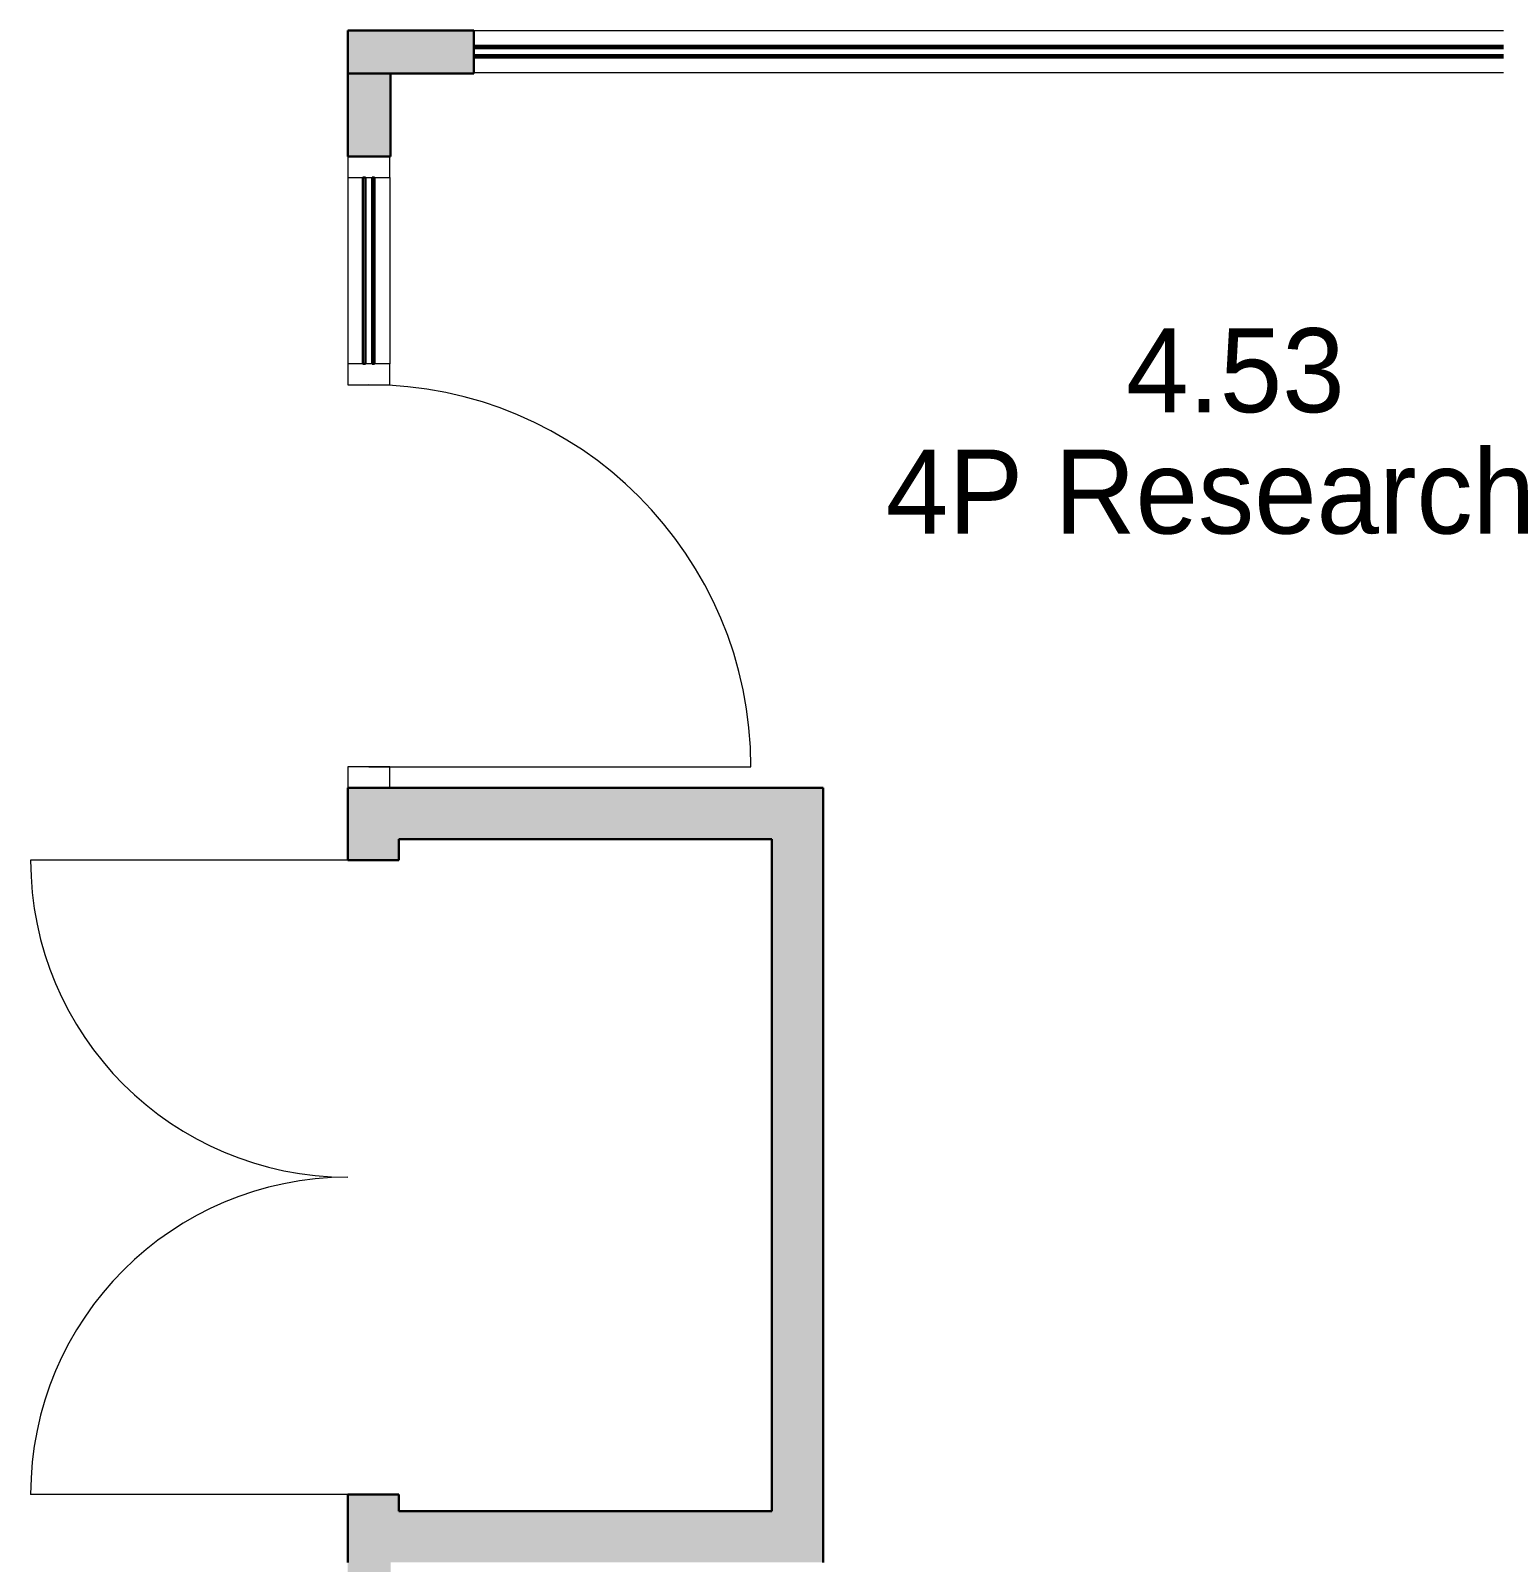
# Model space of a CAD drawing. Header units: millimetres. Extents: x 79795 to 317870, y -36033 to 97293.
# Drawn here: x 161996 to 165503, y 23260 to 26907 of the extents above; entities that cross this region are included whole.
import ezdxf

# ---------------------------------------------------------------- set-up
doc = ezdxf.new("R2010")
doc.units = ezdxf.units.MM
doc.header["$MEASUREMENT"] = 0
for name, color, linetype, lineweight in [('A-AREA-IDEN', 7, 'CONTINUOUS', 9), ('CSM-STL-XX-ZZ-M3-A-XXXX-00001_detached _19_04_21__rvt-1-Level 4$0$A-DOOR', 4, 'CONTINUOUS', 9), ('CSM-STL-XX-ZZ-M3-A-XXXX-00001_detached _19_04_21__rvt-1-Level 4$0$A-GLAZ-CURT', 7, 'CONTINUOUS', 9), ('CSM-STL-XX-ZZ-M3-A-XXXX-00001_detached _19_04_21__rvt-1-Level 4$0$A-GLAZ-CWMG', 7, 'CONTINUOUS', 9), ('CSM-STL-XX-ZZ-M3-A-XXXX-00001_detached _19_04_21__rvt-1-Level 4$0$A-WALL-PATT', 7, 'CONTINUOUS', 9), ('CSM-STL-XX-ZZ-M3-A-XXXX-00001_detached _19_04_21__rvt-1-Level 4$0$I-WALL', 7, 'CONTINUOUS', 9)]:
    doc.layers.add(name, color=color, linetype=linetype, lineweight=lineweight)
doc.styles.add('Century Gothic', font='GOTHIC.TTF', dxfattribs={"height": 200})

msp = doc.modelspace()

# ---------------------------------------------------------------- hatches: boundary and pattern name
at = {"layer": 'CSM-STL-XX-ZZ-M3-A-XXXX-00001_detached _19_04_21__rvt-1-Level 4$0$A-GLAZ-CURT'}
h = msp.add_hatch(color=256, dxfattribs=at)
h.paths.add_polyline_path([(163050.8, 26843.3), (163702.6, 26843.3), (163702.6, 26849.3), (163050.8, 26849.3)], flags=0)
h.paths.add_polyline_path([(163702.6, 26865.3), (163702.6, 26871.3), (163050.8, 26871.3), (163050.8, 26865.3)], flags=0)
h = msp.add_hatch(color=256, dxfattribs=at)
h.paths.add_polyline_path([(163702.6, 26871.3), (163702.6, 26865.3), (164602.6, 26865.3), (164602.6, 26871.3), (164085.6, 26871.3)], flags=0)
h.paths.add_polyline_path([(163702.6, 26849.3), (163702.6, 26843.3), (164602.6, 26843.3), (164602.6, 26849.3), (164085.6, 26849.3)], flags=0)
h = msp.add_hatch(color=256, dxfattribs=at)
h.paths.add_polyline_path([(164602.6, 26871.3), (164602.6, 26865.3), (165502.6, 26865.3), (165502.6, 26871.3), (164985.6, 26871.3)], flags=0)
h.paths.add_polyline_path([(164602.6, 26849.3), (164602.6, 26843.3), (165502.6, 26843.3), (165502.6, 26849.3), (164985.6, 26849.3)], flags=0)
h = msp.add_hatch(color=256, dxfattribs=at)
h.paths.add_polyline_path([(162792.8, 26114.3), (162792.8, 26557.3), (162786.8, 26557.3), (162786.8, 26114.3)], flags=0)
h.paths.add_polyline_path([(162814.8, 26114.3), (162814.8, 26557.3), (162808.8, 26557.3), (162808.8, 26114.3)], flags=0)
at = {"layer": 'CSM-STL-XX-ZZ-M3-A-XXXX-00001_detached _19_04_21__rvt-1-Level 4$0$A-WALL-PATT'}
for points in [[(163050.8, 26805.3), (163050.8, 26907.3), (162750.8, 26907.3), (162750.8, 26805.3), (162773, 26805.3)], [(162750.8, 26607.3), (162852.8, 26607.3), (162852.8, 26805.3), (162750.8, 26805.3)], [(163760.8, 24982.3), (163760.8, 25104.3), (162872.8, 25104.3), (162872.8, 24982.3)], [(163760.8, 23382.3), (163882.8, 23382.3), (163882.8, 25104.3), (163760.8, 25104.3), (163760.8, 23587.4)], [(163882.8, 23260.3), (163882.8, 23382.3), (162872.8, 23382.3), (162872.8, 23260.3), (163371, 23260.3)]]:
    msp.add_hatch(color=256, dxfattribs=at).paths.add_polyline_path(points, flags=0)
h = msp.add_hatch(color=256, dxfattribs=at)
h.paths.add_polyline_path([(162872.8, 23260.3), (162872.8, 23422.3), (162750.8, 23422.3), (162750.8, 23260.3), (162852.8, 23260.3)], flags=0)
h.paths.add_polyline_path([(162750.8, 24932.3), (162872.8, 24932.3), (162872.8, 25104.3), (162750.8, 25104.3)], flags=0)
h = msp.add_hatch(color=256, dxfattribs=at)
h.paths.add_polyline_path([(162852.8, 15209.3), (162852.8, 19329.8), (162750.8, 19329.8), (162750.8, 15209.3), (162773, 15209.3)], flags=0)
h.paths.add_polyline_path([(162852.8, 20339.8), (162852.8, 23260.3), (162750.8, 23260.3), (162750.8, 20339.8), (162773, 20339.8)], flags=0)

# ---------------------------------------------------------------- linework, layer by layer
at = {"layer": 'CSM-STL-XX-ZZ-M3-A-XXXX-00001_detached _19_04_21__rvt-1-Level 4$0$A-DOOR', "lineweight": 20}
msp.add_line((162800.8, 25154.3), (163710.8, 25154.3), dxfattribs=at)
at = {"layer": 'CSM-STL-XX-ZZ-M3-A-XXXX-00001_detached _19_04_21__rvt-1-Level 4$0$A-DOOR'}
for p, q in [((162750.8, 24932.3), (161995.8, 24932.3)), ((162750.8, 23422.3), (161995.8, 23422.3))]:
    msp.add_line(p, q, dxfattribs=at)
for centre, radius, start, end in [((162800.8, 25154.3), 910, 0, 90), ((162750.8, 24932.3), 755, 180, 270), ((162750.8, 23422.3), 755, 90, 180)]:
    msp.add_arc(centre, radius, start, end, dxfattribs=at)
at = {"layer": 'CSM-STL-XX-ZZ-M3-A-XXXX-00001_detached _19_04_21__rvt-1-Level 4$0$A-GLAZ-CURT', "lineweight": 30}
for p, q in [((163702.6, 26871.3), (163050.8, 26871.3)), ((163050.8, 26871.3), (163050.8, 26865.3)), ((163050.8, 26865.3), (163702.6, 26865.3)), ((163702.6, 26849.3), (163050.8, 26849.3)), ((163050.8, 26849.3), (163050.8, 26843.3)), ((163050.8, 26843.3), (163702.6, 26843.3)), ((164602.6, 26871.3), (163702.6, 26871.3)), ((163702.6, 26871.3), (163702.6, 26865.3)), ((163702.6, 26865.3), (163702.6, 26871.3)), ((163702.6, 26865.3), (164602.6, 26865.3)), ((164602.6, 26849.3), (163702.6, 26849.3)), ((163702.6, 26849.3), (163702.6, 26843.3)), ((163702.6, 26843.3), (163702.6, 26849.3)), ((163702.6, 26843.3), (164602.6, 26843.3)), ((164602.6, 26865.3), (164602.6, 26871.3)), ((165502.6, 26871.3), (164602.6, 26871.3)), ((164602.6, 26871.3), (164602.6, 26865.3)), ((164602.6, 26865.3), (165502.6, 26865.3)), ((164602.6, 26843.3), (164602.6, 26849.3)), ((165502.6, 26849.3), (164602.6, 26849.3)), ((164602.6, 26849.3), (164602.6, 26843.3)), ((164602.6, 26843.3), (165502.6, 26843.3)), ((162786.8, 26557.3), (162786.8, 26114.3)), ((162792.8, 26557.3), (162786.8, 26557.3)), ((162792.8, 26114.3), (162792.8, 26557.3)), ((162808.8, 26557.3), (162808.8, 26114.3)), ((162814.8, 26557.3), (162808.8, 26557.3)), ((162814.8, 26114.3), (162814.8, 26557.3)), ((162786.8, 26114.3), (162792.8, 26114.3)), ((162808.8, 26114.3), (162814.8, 26114.3))]:
    msp.add_line(p, q, dxfattribs=at)
at = {"layer": 'CSM-STL-XX-ZZ-M3-A-XXXX-00001_detached _19_04_21__rvt-1-Level 4$0$A-GLAZ-CWMG'}
for p, q in [((163050.8, 26907.3), (163702.6, 26907.3)), ((163702.6, 26907.3), (164602.6, 26907.3)), ((164602.6, 26907.3), (165502.6, 26907.3)), ((163050.8, 26807.3), (163702.6, 26807.3)), ((163702.6, 26807.3), (164602.6, 26807.3)), ((164602.6, 26807.3), (165502.6, 26807.3)), ((162750.8, 26557.3), (162750.8, 26114.3)), ((162850.8, 26557.3), (162850.8, 26114.3))]:
    msp.add_line(p, q, dxfattribs=at)
at = {"layer": 'CSM-STL-XX-ZZ-M3-A-XXXX-00001_detached _19_04_21__rvt-1-Level 4$0$A-GLAZ-CWMG', "lineweight": 20, "extrusion": (0, 0, -1)}
for p, q in [((162850.8, 26607.3), (162750.8, 26607.3)), ((162750.8, 26607.3), (162750.8, 26557.3)), ((162850.8, 26557.3), (162850.8, 26607.3)), ((162750.8, 26557.3), (162850.8, 26557.3)), ((162850.8, 26114.3), (162750.8, 26114.3)), ((162750.8, 26114.3), (162750.8, 26064.3)), ((162850.8, 26064.3), (162850.8, 26114.3)), ((162750.8, 26064.3), (162850.8, 26064.3))]:
    msp.add_line(p, q, dxfattribs=at)
at = {"layer": 'CSM-STL-XX-ZZ-M3-A-XXXX-00001_detached _19_04_21__rvt-1-Level 4$0$A-GLAZ-CWMG', "lineweight": 20}
for p, q in [((162850.8, 25154.3), (162750.8, 25154.3)), ((162750.8, 25154.3), (162750.8, 25104.3)), ((162850.8, 25104.3), (162850.8, 25154.3)), ((162750.8, 25104.3), (162850.8, 25104.3))]:
    msp.add_line(p, q, dxfattribs=at)
at = {"layer": 'CSM-STL-XX-ZZ-M3-A-XXXX-00001_detached _19_04_21__rvt-1-Level 4$0$I-WALL', "lineweight": 30}
for p, q in [((163050.8, 26907.3), (162750.8, 26907.3)), ((162750.8, 26907.3), (162750.8, 26805.3)), ((163050.8, 26805.3), (163050.8, 26907.3)), ((162852.8, 26805.3), (162750.8, 26805.3)), ((162750.8, 26805.3), (162750.8, 26607.3)), ((162750.8, 26805.3), (163050.8, 26805.3)), ((162852.8, 26607.3), (162852.8, 26805.3)), ((162750.8, 26607.3), (162852.8, 26607.3)), ((162750.8, 25104.3), (162750.8, 24932.3)), ((162872.8, 25104.3), (162750.8, 25104.3)), ((163760.8, 25104.3), (162872.8, 25104.3)), ((163882.8, 25104.3), (163760.8, 25104.3)), ((163882.8, 23382.3), (163882.8, 25104.3)), ((162872.8, 24932.3), (162872.8, 24982.3)), ((162872.8, 24982.3), (163760.8, 24982.3)), ((163760.8, 24982.3), (163760.8, 23382.3)), ((162750.8, 24932.3), (162872.8, 24932.3)), ((162750.8, 23422.3), (162750.8, 23260.3)), ((162872.8, 23422.3), (162750.8, 23422.3)), ((162872.8, 23382.3), (162872.8, 23422.3)), ((163760.8, 23382.3), (162872.8, 23382.3)), ((163882.8, 23260.3), (163882.8, 23382.3))]:
    msp.add_line(p, q, dxfattribs=at)

# ---------------------------------------------------------------- texts
at = {"layer": 'A-AREA-IDEN', "style": 'Century Gothic'}
for s, p in [('4.53', (164604.2, 25998.8)), ('4P Research', (164032.2, 25709.8))]:
    msp.add_text(s, height=200, dxfattribs=at).set_placement(p)

doc.saveas('drawing.dxf')
